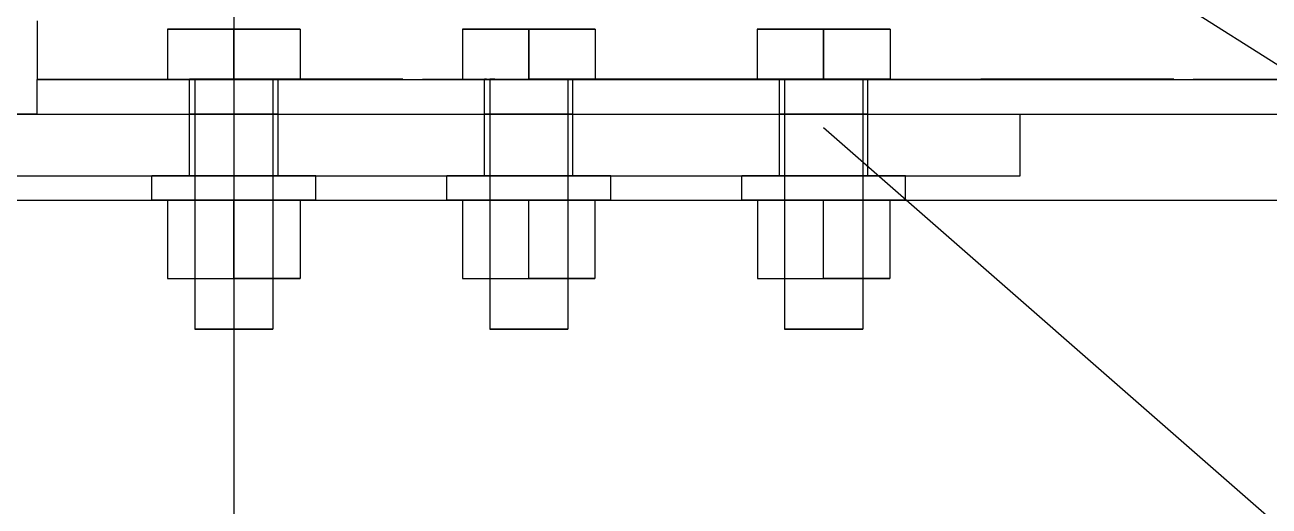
# Model space of a CAD drawing. Header units: millimetres. Extents: x 505 to 1346, y 20403 to 20997.
# Drawn here: x 1091 to 1103.65, y 20688.31 to 20693.2 of the extents above; entities that cross this region are included whole.
import ezdxf

# ---------------------------------------------------------------- set-up
doc = ezdxf.new("R2010")
doc.units = ezdxf.units.MM
doc.linetypes.add('DXK_LINE_DOT2', pattern=[3.9198, 1.9599, -1.9599])

# ---------------------------------------------------------------- blocks, each defined once
blk = doc.blocks.new('Part-110200292-71052 - 70956')
at = {"color": 3, "linetype": 'Continuous'}
for p, q in [((1091.12, 20693.245), (1091.12, 20692.65)), ((1091.12, 20692.65), (1091.12, 20692.649)), ((1091.12, 20692.294), (1091.12, 20692.649)), ((1091.12, 20692.649), (1110.52, 20692.649)), ((1091.12, 20692.295), (1091.12, 20692.294)), ((1091.12, 20692.294), (1110.27, 20692.294))]:
    blk.add_line(p, q, dxfattribs=at)
at = {"color": 7, "linetype": 'DXK_LINE_DOT2'}
for p, q in [((1091.12, 20692.65), (1109.92, 20692.65)), ((1110.52, 20692.65), (1091.12, 20692.65)), ((1091.12, 20692.295), (1110.27, 20692.295))]:
    blk.add_line(p, q, dxfattribs=at)
blk = doc.blocks.new('Part-110200292-71127 - 70956')
at = {"color": 3, "linetype": 'Continuous'}
for p, q in [((1080.62, 20692.294), (1101.12, 20692.294)), ((1101.12, 20691.669), (1101.12, 20692.295)), ((1080.62, 20691.669), (1101.12, 20691.669))]:
    blk.add_line(p, q, dxfattribs=at)
at = {"color": 7, "linetype": 'DXK_LINE_DOT2'}
for p, q in [((1091.12, 20692.295), (1090.62, 20692.295)), ((1080.62, 20691.67), (1101.12, 20691.67))]:
    blk.add_line(p, q, dxfattribs=at)
blk = doc.blocks.new('Bolt-110200292-71130 - 70956')
at = {"color": 3, "linetype": 'DXK_LINE_DOT2'}
for p, q in [((1093.12, 20693.16), (1092.445, 20693.16)), ((1092.445, 20693.16), (1092.445, 20693.16)), ((1092.445, 20693.16), (1093.12, 20693.16)), ((1092.445, 20693.16), (1092.445, 20692.65)), ((1093.12, 20693.16), (1093.795, 20693.16)), ((1093.795, 20693.16), (1093.12, 20693.16)), ((1093.12, 20693.16), (1093.12, 20692.65)), ((1093.795, 20693.16), (1093.795, 20693.16)), ((1093.795, 20693.16), (1093.795, 20692.65)), ((1096.12, 20693.16), (1095.445, 20693.16)), ((1095.445, 20693.16), (1095.445, 20693.16)), ((1095.445, 20693.16), (1096.12, 20693.16)), ((1095.445, 20693.16), (1095.445, 20692.65)), ((1096.12, 20693.16), (1096.795, 20693.16)), ((1096.795, 20693.16), (1096.12, 20693.16)), ((1096.12, 20693.16), (1096.12, 20692.65)), ((1096.795, 20693.16), (1096.795, 20693.16)), ((1096.795, 20693.16), (1096.795, 20692.65)), ((1099.12, 20693.16), (1098.445, 20693.16)), ((1098.445, 20693.16), (1098.445, 20693.16)), ((1098.445, 20693.16), (1099.12, 20693.16)), ((1098.445, 20693.16), (1098.445, 20692.65)), ((1099.12, 20693.16), (1099.795, 20693.16)), ((1099.795, 20693.16), (1099.12, 20693.16)), ((1099.12, 20693.16), (1099.12, 20692.65)), ((1099.795, 20693.16), (1099.795, 20693.16)), ((1099.795, 20693.16), (1099.795, 20692.65)), ((1092.445, 20692.65), (1093.12, 20692.65)), ((1092.445, 20692.65), (1093.12, 20692.65)), ((1092.67, 20692.295), (1092.67, 20692.65)), ((1092.692, 20692.65), (1092.67, 20692.65)), ((1092.67, 20692.65), (1092.692, 20692.65)), ((1093.259, 20692.65), (1092.692, 20692.65)), ((1092.692, 20692.65), (1092.981, 20692.65)), ((1092.723, 20692.65), (1092.723, 20691.669)), ((1092.776, 20692.65), (1092.723, 20692.65)), ((1092.723, 20692.65), (1092.776, 20692.65)), ((1092.922, 20692.65), (1093.12, 20692.65)), ((1093.795, 20692.65), (1093.12, 20692.65)), ((1093.12, 20692.65), (1093.795, 20692.65)), ((1093.12, 20692.65), (1093.319, 20692.65)), ((1093.548, 20692.65), (1093.259, 20692.65)), ((1093.259, 20692.65), (1093.548, 20692.65)), ((1093.464, 20692.65), (1093.517, 20692.65)), ((1093.517, 20692.65), (1093.464, 20692.65)), ((1093.517, 20692.65), (1093.517, 20691.669)), ((1093.548, 20692.65), (1093.57, 20692.65)), ((1093.57, 20692.65), (1093.548, 20692.65)), ((1093.57, 20692.295), (1093.57, 20692.65)), ((1095.445, 20692.65), (1096.12, 20692.65)), ((1095.445, 20692.65), (1096.12, 20692.65)), ((1095.67, 20692.295), (1095.67, 20692.65)), ((1095.692, 20692.65), (1095.67, 20692.65)), ((1095.67, 20692.65), (1095.692, 20692.65)), ((1095.692, 20692.65), (1095.981, 20692.65)), ((1095.723, 20692.65), (1095.723, 20691.669)), ((1095.776, 20692.65), (1095.723, 20692.65)), ((1095.723, 20692.65), (1095.776, 20692.65)), ((1095.922, 20692.65), (1096.12, 20692.65)), ((1096.795, 20692.65), (1096.12, 20692.65)), ((1096.12, 20692.65), (1096.795, 20692.65)), ((1096.12, 20692.65), (1096.319, 20692.65)), ((1096.548, 20692.65), (1096.259, 20692.65)), ((1096.464, 20692.65), (1096.517, 20692.65)), ((1096.517, 20692.65), (1096.464, 20692.65)), ((1096.517, 20692.65), (1096.517, 20691.669)), ((1096.548, 20692.65), (1096.57, 20692.65)), ((1096.57, 20692.65), (1096.548, 20692.65)), ((1096.57, 20692.295), (1096.57, 20692.65)), ((1098.445, 20692.65), (1099.12, 20692.65)), ((1098.445, 20692.65), (1099.12, 20692.65)), ((1098.67, 20692.295), (1098.67, 20692.65)), ((1098.692, 20692.65), (1098.67, 20692.65)), ((1098.67, 20692.65), (1098.692, 20692.65)), ((1099.259, 20692.65), (1098.692, 20692.65)), ((1098.692, 20692.65), (1098.981, 20692.65)), ((1098.723, 20692.65), (1098.723, 20691.669)), ((1098.776, 20692.65), (1098.723, 20692.65)), ((1098.723, 20692.65), (1098.776, 20692.65)), ((1098.922, 20692.65), (1099.12, 20692.65)), ((1099.795, 20692.65), (1099.12, 20692.65)), ((1099.12, 20692.65), (1099.795, 20692.65)), ((1099.12, 20692.65), (1099.319, 20692.65)), ((1099.548, 20692.65), (1099.259, 20692.65)), ((1099.259, 20692.65), (1099.548, 20692.65)), ((1099.464, 20692.65), (1099.517, 20692.65)), ((1099.517, 20692.65), (1099.464, 20692.65)), ((1099.517, 20692.65), (1099.517, 20691.669)), ((1099.548, 20692.65), (1099.57, 20692.65)), ((1099.57, 20692.65), (1099.548, 20692.65)), ((1099.57, 20692.295), (1099.57, 20692.65)), ((1092.67, 20691.67), (1092.67, 20692.295)), ((1092.692, 20692.295), (1092.67, 20692.295)), ((1092.67, 20692.295), (1092.692, 20692.295)), ((1093.259, 20692.295), (1092.692, 20692.295)), ((1092.692, 20692.295), (1092.981, 20692.295)), ((1092.981, 20692.295), (1092.756, 20692.295)), ((1092.981, 20692.295), (1093.548, 20692.295)), ((1093.548, 20692.295), (1093.259, 20692.295)), ((1093.548, 20692.295), (1093.57, 20692.295)), ((1093.57, 20692.295), (1093.548, 20692.295)), ((1093.57, 20691.67), (1093.57, 20692.295)), ((1095.67, 20691.67), (1095.67, 20692.295)), ((1095.692, 20692.295), (1095.67, 20692.295)), ((1095.67, 20692.295), (1095.692, 20692.295)), ((1096.259, 20692.295), (1095.692, 20692.295)), ((1095.692, 20692.295), (1095.981, 20692.295)), ((1096.548, 20692.295), (1096.259, 20692.295)), ((1096.259, 20692.295), (1096.548, 20692.295)), ((1096.548, 20692.295), (1096.57, 20692.295)), ((1096.57, 20692.295), (1096.548, 20692.295)), ((1096.57, 20691.67), (1096.57, 20692.295)), ((1098.67, 20691.67), (1098.67, 20692.295)), ((1098.692, 20692.295), (1098.67, 20692.295)), ((1098.67, 20692.295), (1098.692, 20692.295)), ((1099.259, 20692.295), (1098.692, 20692.295)), ((1098.692, 20692.295), (1098.981, 20692.295)), ((1099.548, 20692.295), (1099.259, 20692.295)), ((1099.259, 20692.295), (1099.548, 20692.295)), ((1099.548, 20692.295), (1099.57, 20692.295)), ((1099.57, 20692.295), (1099.548, 20692.295)), ((1099.57, 20691.67), (1099.57, 20692.295)), ((1092.398, 20691.67), (1092.287, 20691.67)), ((1092.287, 20691.67), (1092.398, 20691.67)), ((1092.692, 20691.67), (1092.398, 20691.67)), ((1092.398, 20691.67), (1092.703, 20691.67)), ((1092.692, 20691.67), (1092.67, 20691.67)), ((1092.67, 20691.67), (1092.692, 20691.67)), ((1093.259, 20691.67), (1092.692, 20691.67)), ((1092.692, 20691.67), (1092.981, 20691.67)), ((1093.12, 20691.67), (1092.703, 20691.67)), ((1092.703, 20691.67), (1093.12, 20691.67)), ((1092.981, 20691.67), (1093.548, 20691.67)), ((1093.12, 20691.67), (1093.537, 20691.67)), ((1093.537, 20691.67), (1093.12, 20691.67)), ((1093.548, 20691.67), (1093.259, 20691.67)), ((1093.842, 20691.67), (1093.537, 20691.67)), ((1093.57, 20691.67), (1093.548, 20691.67)), ((1093.548, 20691.67), (1093.57, 20691.67)), ((1093.548, 20691.67), (1093.842, 20691.67)), ((1093.842, 20691.67), (1093.954, 20691.67)), ((1093.954, 20691.67), (1093.842, 20691.67)), ((1095.398, 20691.67), (1095.287, 20691.67)), ((1095.287, 20691.67), (1095.398, 20691.67)), ((1095.692, 20691.67), (1095.398, 20691.67)), ((1095.398, 20691.67), (1095.703, 20691.67)), ((1095.692, 20691.67), (1095.67, 20691.67)), ((1095.67, 20691.67), (1095.692, 20691.67)), ((1096.259, 20691.67), (1095.692, 20691.67)), ((1095.692, 20691.67), (1095.981, 20691.67)), ((1096.12, 20691.67), (1095.703, 20691.67)), ((1095.703, 20691.67), (1096.12, 20691.67)), ((1096.12, 20691.67), (1096.537, 20691.67)), ((1096.537, 20691.67), (1096.12, 20691.67)), ((1096.548, 20691.67), (1096.259, 20691.67)), ((1096.259, 20691.67), (1096.548, 20691.67)), ((1096.842, 20691.67), (1096.537, 20691.67)), ((1096.57, 20691.67), (1096.548, 20691.67)), ((1096.548, 20691.67), (1096.57, 20691.67)), ((1096.548, 20691.67), (1096.842, 20691.67)), ((1096.842, 20691.67), (1096.954, 20691.67)), ((1096.954, 20691.67), (1096.842, 20691.67)), ((1098.398, 20691.67), (1098.287, 20691.67)), ((1098.287, 20691.67), (1098.398, 20691.67)), ((1098.692, 20691.67), (1098.398, 20691.67)), ((1098.398, 20691.67), (1098.703, 20691.67)), ((1098.692, 20691.67), (1098.67, 20691.67)), ((1098.67, 20691.67), (1098.692, 20691.67)), ((1099.259, 20691.67), (1098.692, 20691.67)), ((1098.692, 20691.67), (1098.981, 20691.67)), ((1099.12, 20691.67), (1098.703, 20691.67)), ((1098.703, 20691.67), (1099.12, 20691.67)), ((1099.12, 20691.67), (1099.537, 20691.67)), ((1099.537, 20691.67), (1099.12, 20691.67)), ((1099.548, 20691.67), (1099.259, 20691.67)), ((1099.259, 20691.67), (1099.548, 20691.67)), ((1099.842, 20691.67), (1099.537, 20691.67)), ((1099.57, 20691.67), (1099.548, 20691.67)), ((1099.548, 20691.67), (1099.57, 20691.67)), ((1099.548, 20691.67), (1099.842, 20691.67)), ((1099.842, 20691.67), (1099.954, 20691.67)), ((1099.954, 20691.67), (1099.842, 20691.67)), ((1093.12, 20691.42), (1093.12, 20691.42)), ((1096.12, 20691.42), (1096.12, 20691.42)), ((1099.12, 20691.42), (1099.12, 20691.42))]:
    blk.add_line(p, q, dxfattribs=at)
at = {"color": 3, "linetype": 'Continuous'}
for p, q in [((1092.287, 20691.42), (1092.287, 20691.67)), ((1092.723, 20691.669), (1092.723, 20690.11)), ((1093.517, 20691.669), (1093.517, 20690.11)), ((1093.954, 20691.42), (1093.954, 20691.67)), ((1095.287, 20691.42), (1095.287, 20691.67)), ((1095.723, 20691.669), (1095.723, 20690.11)), ((1096.517, 20691.669), (1096.517, 20690.11)), ((1096.954, 20691.42), (1096.954, 20691.67)), ((1098.287, 20691.42), (1098.287, 20691.67)), ((1098.723, 20691.669), (1098.723, 20690.11)), ((1099.517, 20691.669), (1099.517, 20690.11)), ((1099.954, 20691.42), (1099.954, 20691.67)), ((1092.398, 20691.42), (1092.287, 20691.42)), ((1092.287, 20691.42), (1092.398, 20691.42)), ((1092.703, 20691.42), (1092.398, 20691.42)), ((1092.398, 20691.42), (1092.703, 20691.42)), ((1093.12, 20691.42), (1092.446, 20691.42)), ((1092.446, 20691.42), (1092.446, 20691.42)), ((1092.446, 20691.42), (1093.12, 20691.42)), ((1092.446, 20691.42), (1092.446, 20690.626)), ((1092.703, 20691.42), (1093.12, 20691.42)), ((1093.12, 20691.42), (1092.703, 20691.42)), ((1093.12, 20691.42), (1093.794, 20691.42)), ((1093.794, 20691.42), (1093.12, 20691.42)), ((1093.12, 20690.626), (1093.12, 20691.42)), ((1093.12, 20691.42), (1093.537, 20691.42)), ((1093.537, 20691.42), (1093.12, 20691.42)), ((1093.537, 20691.42), (1093.842, 20691.42)), ((1093.842, 20691.42), (1093.537, 20691.42)), ((1093.794, 20691.42), (1093.794, 20691.42)), ((1093.794, 20691.42), (1093.794, 20690.626)), ((1093.842, 20691.42), (1093.954, 20691.42)), ((1093.954, 20691.42), (1093.842, 20691.42)), ((1095.398, 20691.42), (1095.287, 20691.42)), ((1095.287, 20691.42), (1095.398, 20691.42)), ((1095.703, 20691.42), (1095.398, 20691.42)), ((1095.398, 20691.42), (1095.703, 20691.42)), ((1096.12, 20691.42), (1095.446, 20691.42)), ((1095.446, 20691.42), (1095.446, 20691.42)), ((1095.446, 20691.42), (1096.12, 20691.42)), ((1095.446, 20691.42), (1095.446, 20690.626)), ((1095.703, 20691.42), (1096.12, 20691.42)), ((1096.12, 20691.42), (1095.703, 20691.42)), ((1096.12, 20691.42), (1096.794, 20691.42)), ((1096.794, 20691.42), (1096.12, 20691.42)), ((1096.12, 20690.626), (1096.12, 20691.42)), ((1096.12, 20691.42), (1096.537, 20691.42)), ((1096.537, 20691.42), (1096.12, 20691.42)), ((1096.537, 20691.42), (1096.842, 20691.42)), ((1096.842, 20691.42), (1096.537, 20691.42)), ((1096.794, 20691.42), (1096.794, 20691.42)), ((1096.794, 20691.42), (1096.794, 20690.626)), ((1096.842, 20691.42), (1096.954, 20691.42)), ((1096.954, 20691.42), (1096.842, 20691.42)), ((1098.398, 20691.42), (1098.287, 20691.42)), ((1098.287, 20691.42), (1098.398, 20691.42)), ((1098.703, 20691.42), (1098.398, 20691.42)), ((1098.398, 20691.42), (1098.703, 20691.42)), ((1099.12, 20691.42), (1098.446, 20691.42)), ((1098.446, 20691.42), (1098.446, 20691.42)), ((1098.446, 20691.42), (1099.12, 20691.42)), ((1098.446, 20691.42), (1098.446, 20690.626)), ((1098.703, 20691.42), (1099.12, 20691.42)), ((1099.12, 20691.42), (1098.703, 20691.42)), ((1099.12, 20691.42), (1099.794, 20691.42)), ((1099.794, 20691.42), (1099.12, 20691.42)), ((1099.12, 20690.626), (1099.12, 20691.42)), ((1099.12, 20691.42), (1099.537, 20691.42)), ((1099.537, 20691.42), (1099.12, 20691.42)), ((1099.537, 20691.42), (1099.842, 20691.42)), ((1099.842, 20691.42), (1099.537, 20691.42)), ((1099.794, 20691.42), (1099.794, 20691.42)), ((1099.794, 20691.42), (1099.794, 20690.626)), ((1099.842, 20691.42), (1099.954, 20691.42)), ((1099.954, 20691.42), (1099.842, 20691.42)), ((1092.446, 20690.626), (1093.12, 20690.626)), ((1092.446, 20690.626), (1093.12, 20690.626)), ((1093.794, 20690.626), (1093.12, 20690.626)), ((1093.12, 20690.626), (1093.794, 20690.626)), ((1095.446, 20690.626), (1096.12, 20690.626)), ((1095.446, 20690.626), (1096.12, 20690.626)), ((1096.794, 20690.626), (1096.12, 20690.626)), ((1096.12, 20690.626), (1096.794, 20690.626)), ((1098.446, 20690.626), (1099.12, 20690.626)), ((1098.446, 20690.626), (1099.12, 20690.626)), ((1099.794, 20690.626), (1099.12, 20690.626)), ((1099.12, 20690.626), (1099.794, 20690.626)), ((1092.776, 20690.11), (1092.723, 20690.11)), ((1092.723, 20690.11), (1092.776, 20690.11)), ((1092.922, 20690.11), (1092.776, 20690.11)), ((1092.776, 20690.11), (1092.922, 20690.11)), ((1092.922, 20690.11), (1093.319, 20690.11)), ((1093.319, 20690.11), (1092.922, 20690.11)), ((1093.319, 20690.11), (1093.464, 20690.11)), ((1093.464, 20690.11), (1093.319, 20690.11)), ((1093.464, 20690.11), (1093.517, 20690.11)), ((1093.517, 20690.11), (1093.464, 20690.11)), ((1095.776, 20690.11), (1095.723, 20690.11)), ((1095.723, 20690.11), (1095.776, 20690.11)), ((1095.922, 20690.11), (1095.776, 20690.11)), ((1095.776, 20690.11), (1095.922, 20690.11)), ((1095.922, 20690.11), (1096.319, 20690.11)), ((1096.319, 20690.11), (1095.922, 20690.11)), ((1096.319, 20690.11), (1096.464, 20690.11)), ((1096.464, 20690.11), (1096.319, 20690.11)), ((1096.464, 20690.11), (1096.517, 20690.11)), ((1096.517, 20690.11), (1096.464, 20690.11)), ((1098.776, 20690.11), (1098.723, 20690.11)), ((1098.723, 20690.11), (1098.776, 20690.11)), ((1098.922, 20690.11), (1098.776, 20690.11)), ((1098.776, 20690.11), (1098.922, 20690.11)), ((1098.922, 20690.11), (1099.319, 20690.11)), ((1099.319, 20690.11), (1098.922, 20690.11)), ((1099.319, 20690.11), (1099.464, 20690.11)), ((1099.464, 20690.11), (1099.319, 20690.11)), ((1099.464, 20690.11), (1099.517, 20690.11)), ((1099.517, 20690.11), (1099.464, 20690.11))]:
    blk.add_line(p, q, dxfattribs=at)
blk = doc.blocks.new('Bolt-110200292-71134 - 70956')
at = {"color": 3, "linetype": 'Continuous'}
for p, q in [((1093.12, 20693.16), (1092.445, 20693.16)), ((1092.445, 20693.16), (1092.445, 20693.16)), ((1092.445, 20693.16), (1093.12, 20693.16)), ((1092.445, 20693.16), (1092.445, 20692.65)), ((1093.12, 20693.16), (1093.795, 20693.16)), ((1093.795, 20693.16), (1093.12, 20693.16)), ((1093.12, 20692.65), (1093.12, 20693.16)), ((1093.795, 20693.16), (1093.795, 20693.16)), ((1093.795, 20693.16), (1093.795, 20692.65)), ((1096.12, 20693.16), (1095.445, 20693.16)), ((1095.445, 20693.16), (1095.445, 20693.16)), ((1095.445, 20693.16), (1096.12, 20693.16)), ((1095.445, 20693.16), (1095.445, 20692.65)), ((1096.12, 20693.16), (1096.795, 20693.16)), ((1096.795, 20693.16), (1096.12, 20693.16)), ((1096.12, 20692.65), (1096.12, 20693.16)), ((1096.795, 20693.16), (1096.795, 20693.16)), ((1096.795, 20693.16), (1096.795, 20692.65)), ((1099.12, 20693.16), (1098.445, 20693.16)), ((1098.445, 20693.16), (1098.445, 20693.16)), ((1098.445, 20693.16), (1099.12, 20693.16)), ((1098.445, 20693.16), (1098.445, 20692.65)), ((1099.12, 20693.16), (1099.795, 20693.16)), ((1099.795, 20693.16), (1099.12, 20693.16)), ((1099.12, 20692.65), (1099.12, 20693.16)), ((1099.795, 20693.16), (1099.795, 20693.16)), ((1099.795, 20693.16), (1099.795, 20692.65)), ((1092.287, 20691.42), (1092.287, 20691.67)), ((1092.723, 20691.669), (1092.723, 20690.11)), ((1093.517, 20691.669), (1093.517, 20690.11)), ((1093.954, 20691.42), (1093.954, 20691.67)), ((1095.287, 20691.42), (1095.287, 20691.67)), ((1095.723, 20691.669), (1095.723, 20690.11)), ((1096.517, 20691.669), (1096.517, 20690.11)), ((1096.954, 20691.42), (1096.954, 20691.67)), ((1098.287, 20691.42), (1098.287, 20691.67)), ((1098.723, 20691.669), (1098.723, 20690.11)), ((1099.517, 20691.669), (1099.517, 20690.11)), ((1099.954, 20691.42), (1099.954, 20691.67)), ((1092.398, 20691.42), (1092.287, 20691.42)), ((1092.287, 20691.42), (1092.398, 20691.42)), ((1092.703, 20691.42), (1092.398, 20691.42)), ((1092.398, 20691.42), (1092.703, 20691.42)), ((1093.12, 20691.42), (1092.446, 20691.42)), ((1092.446, 20691.42), (1092.446, 20691.42)), ((1092.446, 20691.42), (1093.12, 20691.42)), ((1092.446, 20691.42), (1092.446, 20690.626)), ((1092.703, 20691.42), (1093.12, 20691.42)), ((1093.12, 20691.42), (1092.703, 20691.42)), ((1093.12, 20691.42), (1093.794, 20691.42)), ((1093.794, 20691.42), (1093.12, 20691.42)), ((1093.12, 20690.626), (1093.12, 20691.42)), ((1093.12, 20691.42), (1093.537, 20691.42)), ((1093.537, 20691.42), (1093.12, 20691.42)), ((1093.537, 20691.42), (1093.842, 20691.42)), ((1093.842, 20691.42), (1093.537, 20691.42)), ((1093.794, 20691.42), (1093.794, 20691.42)), ((1093.794, 20691.42), (1093.794, 20690.626)), ((1093.842, 20691.42), (1093.954, 20691.42)), ((1093.954, 20691.42), (1093.842, 20691.42)), ((1095.398, 20691.42), (1095.287, 20691.42)), ((1095.287, 20691.42), (1095.398, 20691.42)), ((1095.703, 20691.42), (1095.398, 20691.42)), ((1095.398, 20691.42), (1095.703, 20691.42)), ((1096.12, 20691.42), (1095.446, 20691.42)), ((1095.446, 20691.42), (1095.446, 20691.42)), ((1095.446, 20691.42), (1096.12, 20691.42)), ((1095.446, 20691.42), (1095.446, 20690.626)), ((1095.703, 20691.42), (1096.12, 20691.42)), ((1096.12, 20691.42), (1095.703, 20691.42)), ((1096.12, 20691.42), (1096.794, 20691.42)), ((1096.794, 20691.42), (1096.12, 20691.42)), ((1096.12, 20690.626), (1096.12, 20691.42)), ((1096.12, 20691.42), (1096.537, 20691.42)), ((1096.537, 20691.42), (1096.12, 20691.42)), ((1096.537, 20691.42), (1096.842, 20691.42)), ((1096.842, 20691.42), (1096.537, 20691.42)), ((1096.794, 20691.42), (1096.794, 20691.42)), ((1096.794, 20691.42), (1096.794, 20690.626)), ((1096.842, 20691.42), (1096.954, 20691.42)), ((1096.954, 20691.42), (1096.842, 20691.42)), ((1098.398, 20691.42), (1098.287, 20691.42)), ((1098.287, 20691.42), (1098.398, 20691.42)), ((1098.703, 20691.42), (1098.398, 20691.42)), ((1098.398, 20691.42), (1098.703, 20691.42)), ((1099.12, 20691.42), (1098.446, 20691.42)), ((1098.446, 20691.42), (1098.446, 20691.42)), ((1098.446, 20691.42), (1099.12, 20691.42)), ((1098.446, 20691.42), (1098.446, 20690.626)), ((1098.703, 20691.42), (1099.12, 20691.42)), ((1099.12, 20691.42), (1098.703, 20691.42)), ((1099.12, 20691.42), (1099.794, 20691.42)), ((1099.794, 20691.42), (1099.12, 20691.42)), ((1099.12, 20690.626), (1099.12, 20691.42)), ((1099.12, 20691.42), (1099.537, 20691.42)), ((1099.537, 20691.42), (1099.12, 20691.42)), ((1099.537, 20691.42), (1099.842, 20691.42)), ((1099.842, 20691.42), (1099.537, 20691.42)), ((1099.794, 20691.42), (1099.794, 20691.42)), ((1099.794, 20691.42), (1099.794, 20690.626)), ((1099.842, 20691.42), (1099.954, 20691.42)), ((1099.954, 20691.42), (1099.842, 20691.42)), ((1092.446, 20690.626), (1093.12, 20690.626)), ((1092.446, 20690.626), (1093.12, 20690.626)), ((1093.794, 20690.626), (1093.12, 20690.626)), ((1093.12, 20690.626), (1093.794, 20690.626)), ((1095.446, 20690.626), (1096.12, 20690.626)), ((1095.446, 20690.626), (1096.12, 20690.626)), ((1096.794, 20690.626), (1096.12, 20690.626)), ((1096.12, 20690.626), (1096.794, 20690.626)), ((1098.446, 20690.626), (1099.12, 20690.626)), ((1098.446, 20690.626), (1099.12, 20690.626)), ((1099.794, 20690.626), (1099.12, 20690.626)), ((1099.12, 20690.626), (1099.794, 20690.626)), ((1092.776, 20690.11), (1092.723, 20690.11)), ((1092.723, 20690.11), (1092.776, 20690.11)), ((1092.922, 20690.11), (1092.776, 20690.11)), ((1092.776, 20690.11), (1092.922, 20690.11)), ((1092.922, 20690.11), (1093.319, 20690.11)), ((1093.319, 20690.11), (1092.922, 20690.11)), ((1093.319, 20690.11), (1093.464, 20690.11)), ((1093.464, 20690.11), (1093.319, 20690.11)), ((1093.464, 20690.11), (1093.517, 20690.11)), ((1093.517, 20690.11), (1093.464, 20690.11)), ((1095.776, 20690.11), (1095.723, 20690.11)), ((1095.723, 20690.11), (1095.776, 20690.11)), ((1095.922, 20690.11), (1095.776, 20690.11)), ((1095.776, 20690.11), (1095.922, 20690.11)), ((1095.922, 20690.11), (1096.319, 20690.11)), ((1096.319, 20690.11), (1095.922, 20690.11)), ((1096.319, 20690.11), (1096.464, 20690.11)), ((1096.464, 20690.11), (1096.319, 20690.11)), ((1096.464, 20690.11), (1096.517, 20690.11)), ((1096.517, 20690.11), (1096.464, 20690.11)), ((1098.776, 20690.11), (1098.723, 20690.11)), ((1098.723, 20690.11), (1098.776, 20690.11)), ((1098.922, 20690.11), (1098.776, 20690.11)), ((1098.776, 20690.11), (1098.922, 20690.11)), ((1098.922, 20690.11), (1099.319, 20690.11)), ((1099.319, 20690.11), (1098.922, 20690.11)), ((1099.319, 20690.11), (1099.464, 20690.11)), ((1099.464, 20690.11), (1099.319, 20690.11)), ((1099.464, 20690.11), (1099.517, 20690.11)), ((1099.517, 20690.11), (1099.464, 20690.11))]:
    blk.add_line(p, q, dxfattribs=at)
at = {"color": 3, "linetype": 'DXK_LINE_DOT2'}
for p, q in [((1093.12, 20693.16), (1093.12, 20693.16)), ((1096.12, 20693.16), (1096.12, 20693.16)), ((1099.12, 20693.16), (1099.12, 20693.16)), ((1092.445, 20692.65), (1093.12, 20692.65)), ((1092.445, 20692.65), (1093.12, 20692.65)), ((1092.692, 20692.65), (1092.67, 20692.65)), ((1092.67, 20692.65), (1092.692, 20692.65)), ((1092.692, 20692.65), (1092.981, 20692.65)), ((1092.776, 20692.65), (1092.723, 20692.65)), ((1092.723, 20692.65), (1092.776, 20692.65)), ((1092.922, 20692.65), (1093.12, 20692.65)), ((1093.795, 20692.65), (1093.12, 20692.65)), ((1093.12, 20692.65), (1093.795, 20692.65)), ((1093.12, 20692.65), (1093.319, 20692.65)), ((1093.548, 20692.65), (1093.259, 20692.65)), ((1093.464, 20692.65), (1093.517, 20692.65)), ((1093.517, 20692.65), (1093.464, 20692.65)), ((1093.548, 20692.65), (1093.57, 20692.65)), ((1093.57, 20692.65), (1093.548, 20692.65)), ((1095.445, 20692.65), (1096.12, 20692.65)), ((1095.445, 20692.65), (1096.12, 20692.65)), ((1095.692, 20692.65), (1095.67, 20692.65)), ((1095.67, 20692.65), (1095.692, 20692.65)), ((1095.692, 20692.65), (1095.981, 20692.65)), ((1095.776, 20692.65), (1095.723, 20692.65)), ((1095.723, 20692.65), (1095.776, 20692.65)), ((1095.922, 20692.65), (1096.12, 20692.65)), ((1096.795, 20692.65), (1096.12, 20692.65)), ((1096.12, 20692.65), (1096.319, 20692.65)), ((1096.548, 20692.65), (1096.259, 20692.65)), ((1096.464, 20692.65), (1096.517, 20692.65)), ((1096.517, 20692.65), (1096.464, 20692.65)), ((1096.548, 20692.65), (1096.57, 20692.65)), ((1096.57, 20692.65), (1096.548, 20692.65)), ((1098.445, 20692.65), (1099.12, 20692.65)), ((1098.445, 20692.65), (1098.445, 20692.65)), ((1098.692, 20692.65), (1098.67, 20692.65)), ((1098.67, 20692.65), (1098.692, 20692.65)), ((1098.692, 20692.65), (1098.981, 20692.65)), ((1098.776, 20692.65), (1098.723, 20692.65)), ((1098.723, 20692.65), (1098.776, 20692.65)), ((1098.922, 20692.65), (1099.12, 20692.65)), ((1099.795, 20692.65), (1099.12, 20692.65)), ((1099.12, 20692.65), (1099.795, 20692.65)), ((1099.12, 20692.65), (1099.319, 20692.65)), ((1099.548, 20692.65), (1099.259, 20692.65)), ((1099.464, 20692.65), (1099.517, 20692.65)), ((1099.517, 20692.65), (1099.464, 20692.65)), ((1099.548, 20692.65), (1099.57, 20692.65)), ((1099.57, 20692.65), (1099.548, 20692.65)), ((1092.692, 20692.295), (1092.67, 20692.295)), ((1092.67, 20692.295), (1092.692, 20692.295)), ((1093.259, 20692.295), (1092.692, 20692.295)), ((1092.692, 20692.295), (1092.981, 20692.295)), ((1093.548, 20692.295), (1093.259, 20692.295)), ((1093.259, 20692.295), (1093.548, 20692.295)), ((1093.548, 20692.295), (1093.57, 20692.295)), ((1093.57, 20692.295), (1093.548, 20692.295)), ((1095.692, 20692.295), (1095.67, 20692.295)), ((1095.67, 20692.295), (1095.692, 20692.295)), ((1096.259, 20692.295), (1095.692, 20692.295)), ((1095.692, 20692.295), (1095.981, 20692.295)), ((1096.548, 20692.295), (1096.259, 20692.295)), ((1096.259, 20692.295), (1096.548, 20692.295)), ((1096.548, 20692.295), (1096.57, 20692.295)), ((1096.57, 20692.295), (1096.548, 20692.295)), ((1098.692, 20692.295), (1098.67, 20692.295)), ((1098.67, 20692.295), (1098.692, 20692.295)), ((1099.259, 20692.295), (1098.692, 20692.295)), ((1098.692, 20692.295), (1098.981, 20692.295)), ((1099.548, 20692.295), (1099.259, 20692.295)), ((1099.259, 20692.295), (1099.548, 20692.295)), ((1099.548, 20692.295), (1099.57, 20692.295)), ((1099.57, 20692.295), (1099.548, 20692.295)), ((1092.398, 20691.67), (1092.287, 20691.67)), ((1092.287, 20691.67), (1092.398, 20691.67)), ((1092.692, 20691.67), (1092.398, 20691.67)), ((1092.398, 20691.67), (1092.703, 20691.67)), ((1092.67, 20691.67), (1092.67, 20691.67)), ((1092.692, 20691.67), (1092.67, 20691.67)), ((1092.67, 20691.67), (1092.692, 20691.67)), ((1093.259, 20691.67), (1092.692, 20691.67)), ((1092.692, 20691.67), (1092.981, 20691.67)), ((1093.12, 20691.67), (1092.703, 20691.67)), ((1092.703, 20691.67), (1093.12, 20691.67)), ((1093.12, 20691.67), (1093.537, 20691.67)), ((1093.537, 20691.67), (1093.12, 20691.67)), ((1093.548, 20691.67), (1093.259, 20691.67)), ((1093.259, 20691.67), (1093.548, 20691.67)), ((1093.842, 20691.67), (1093.537, 20691.67)), ((1093.57, 20691.67), (1093.548, 20691.67)), ((1093.548, 20691.67), (1093.57, 20691.67)), ((1093.548, 20691.67), (1093.842, 20691.67)), ((1093.57, 20691.67), (1093.57, 20691.67)), ((1093.842, 20691.67), (1093.954, 20691.67)), ((1093.954, 20691.67), (1093.842, 20691.67)), ((1095.398, 20691.67), (1095.287, 20691.67)), ((1095.287, 20691.67), (1095.398, 20691.67)), ((1095.692, 20691.67), (1095.398, 20691.67)), ((1095.398, 20691.67), (1095.703, 20691.67)), ((1095.67, 20691.67), (1095.67, 20691.67)), ((1095.692, 20691.67), (1095.67, 20691.67)), ((1095.67, 20691.67), (1095.692, 20691.67)), ((1096.259, 20691.67), (1095.692, 20691.67)), ((1095.692, 20691.67), (1095.981, 20691.67)), ((1096.12, 20691.67), (1095.703, 20691.67)), ((1095.703, 20691.67), (1096.12, 20691.67)), ((1096.12, 20691.67), (1096.537, 20691.67)), ((1096.537, 20691.67), (1096.12, 20691.67)), ((1096.548, 20691.67), (1096.259, 20691.67)), ((1096.259, 20691.67), (1096.548, 20691.67)), ((1096.842, 20691.67), (1096.537, 20691.67)), ((1096.57, 20691.67), (1096.548, 20691.67)), ((1096.548, 20691.67), (1096.57, 20691.67)), ((1096.548, 20691.67), (1096.842, 20691.67)), ((1096.57, 20691.67), (1096.57, 20691.67)), ((1096.842, 20691.67), (1096.954, 20691.67)), ((1096.954, 20691.67), (1096.842, 20691.67)), ((1098.398, 20691.67), (1098.287, 20691.67)), ((1098.287, 20691.67), (1098.398, 20691.67)), ((1098.692, 20691.67), (1098.398, 20691.67)), ((1098.398, 20691.67), (1098.703, 20691.67)), ((1098.67, 20691.67), (1098.67, 20691.67)), ((1098.692, 20691.67), (1098.67, 20691.67)), ((1098.67, 20691.67), (1098.692, 20691.67)), ((1099.259, 20691.67), (1098.692, 20691.67)), ((1098.692, 20691.67), (1098.981, 20691.67)), ((1099.12, 20691.67), (1098.703, 20691.67)), ((1098.703, 20691.67), (1099.12, 20691.67)), ((1098.981, 20691.67), (1099.548, 20691.67)), ((1099.12, 20691.67), (1099.537, 20691.67)), ((1099.537, 20691.67), (1099.12, 20691.67)), ((1099.548, 20691.67), (1099.259, 20691.67)), ((1099.842, 20691.67), (1099.537, 20691.67)), ((1099.57, 20691.67), (1099.548, 20691.67)), ((1099.548, 20691.67), (1099.57, 20691.67)), ((1099.548, 20691.67), (1099.842, 20691.67)), ((1099.57, 20691.67), (1099.57, 20691.67)), ((1099.842, 20691.67), (1099.954, 20691.67)), ((1099.954, 20691.67), (1099.842, 20691.67)), ((1093.12, 20691.42), (1093.12, 20691.42)), ((1096.12, 20691.42), (1096.12, 20691.42)), ((1099.12, 20691.42), (1099.12, 20691.42))]:
    blk.add_line(p, q, dxfattribs=at)
blk = doc.blocks.new('StraightDimension-110200292-72860 - 70956')
at = {"color": 7, "linetype": 'Continuous'}
blk.add_line((1093.12, 20702.13), (1093.12, 20674.683), dxfattribs=at)
blk = doc.blocks.new('StraightDimension-110200292-73626 - 70956')
at = {"color": 7, "linetype": 'Continuous'}
blk.add_line((1110.67, 20691.419), (1017.686, 20691.419), dxfattribs=at)
blk = doc.blocks.new('StraightDimension-110200292-73627 - 70956')
at = {"color": 7, "linetype": 'Continuous'}
blk.add_line((1110.67, 20691.419), (1017.686, 20691.419), dxfattribs=at)
blk = doc.blocks.new('Mark-110200292-73288 - 70956')
at = {"color": 7, "linetype": 'Continuous'}
blk.add_line((1099.12, 20692.16), (1130.096, 20665.071), dxfattribs=at)
blk = doc.blocks.new('Mark-110200292-73309 - 70956')
at = {"color": 7, "linetype": 'Continuous'}
blk.add_line((1096.12, 20697.62), (1128.733, 20676.972), dxfattribs=at)

msp = doc.modelspace()

# ---------------------------------------------------------------- block references
for name in ['Part-110200292-71052 - 70956', 'Bolt-110200292-71130 - 70956', 'Bolt-110200292-71134 - 70956', 'Part-110200292-71127 - 70956']:
    msp.add_blockref(name, (0, 0))

# ---------------------------------------------------------------- next in the draw order: block references
msp.add_blockref('StraightDimension-110200292-72860 - 70956', (0, 0))

# ---------------------------------------------------------------- next in the draw order: block references
msp.add_blockref('StraightDimension-110200292-73626 - 70956', (0, 0))

# ---------------------------------------------------------------- next in the draw order: block references
msp.add_blockref('StraightDimension-110200292-73627 - 70956', (0, 0))

# ---------------------------------------------------------------- next in the draw order: block references
msp.add_blockref('Mark-110200292-73288 - 70956', (0, 0))

# ---------------------------------------------------------------- next in the draw order: block references
msp.add_blockref('Mark-110200292-73309 - 70956', (0, 0))

doc.saveas('drawing.dxf')
